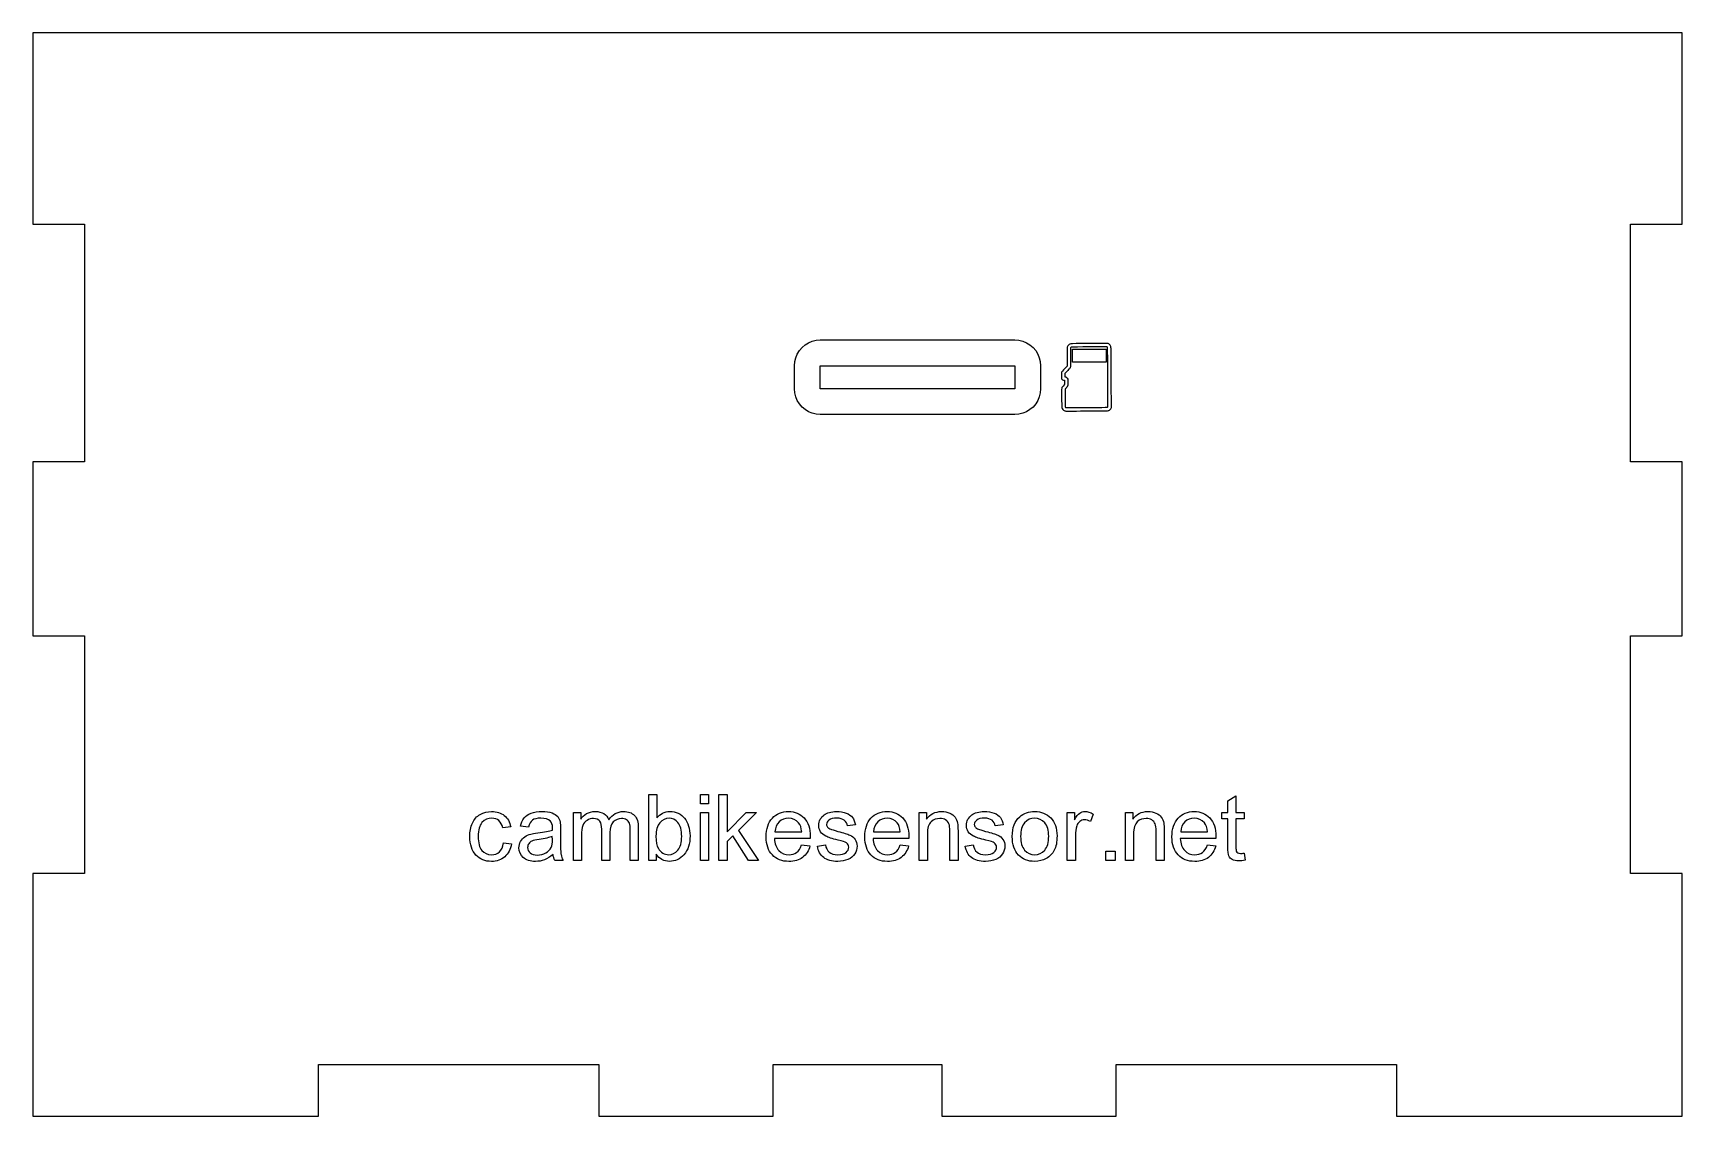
# Model space of a CAD drawing. Extents: x 123.1 to 219.3, y 65.9 to 129.
import ezdxf

# ---------------------------------------------------------------- set-up
doc = ezdxf.new("R2010")
doc.units = 0
doc.layers.get('0').update_dxf_attribs({"linetype": 'CONTINUOUS'})

msp = doc.modelspace()

# ---------------------------------------------------------------- linework, layer by layer
at = {"color": 7}
for p, q in [((139.611819, 129.048251), (123.111941, 129.048251)), ((123.111941, 129.048251), (123.111941, 117.898355)), ((156.261697, 129.048274), (139.611819, 129.048274)), ((139.611819, 129.048274), (139.611819, 129.048251)), ((156.261697, 129.048251), (156.261697, 129.048274)), ((166.111623, 129.048251), (156.261697, 129.048251)), ((176.261549, 129.048274), (166.111623, 129.048274)), ((166.111623, 129.048274), (166.111623, 129.048251)), ((176.261549, 129.048251), (176.261549, 129.048274)), ((186.111475, 129.048251), (176.261549, 129.048251)), ((202.761353, 129.048274), (186.111475, 129.048274)), ((186.111475, 129.048274), (186.111475, 129.048251)), ((202.761353, 129.048251), (202.761353, 129.048274)), ((219.26123, 129.048251), (202.761353, 129.048251)), ((219.26123, 117.898355), (219.26123, 129.048251)), ((123.111941, 117.898355), (126.111919, 117.898355)), ((126.111919, 117.898355), (126.111919, 104.048459)), ((216.261253, 104.048459), (216.261253, 117.898355)), ((216.261253, 117.898355), (219.26123, 117.898355)), ((126.111919, 104.048459), (123.111941, 104.048459)), ((123.111941, 104.048459), (123.111941, 93.898533)), ((219.26123, 104.048459), (216.261253, 104.048459)), ((219.26123, 93.898533), (219.26123, 104.048459)), ((123.111941, 93.898533), (126.111919, 93.898533)), ((126.111919, 93.898533), (126.111919, 80.048637)), ((216.261253, 80.048637), (216.261253, 93.898533)), ((216.261253, 93.898533), (219.26123, 93.898533)), ((126.111919, 80.048637), (123.111941, 80.048637)), ((123.111941, 80.048637), (123.111941, 65.89874)), ((219.26123, 80.048637), (216.261253, 80.048637)), ((219.26123, 65.89874), (219.26123, 80.048637)), ((139.761819, 65.89874), (139.761819, 68.898718)), ((139.761819, 68.898718), (156.111697, 68.898718)), ((156.111697, 68.898718), (156.111697, 65.89874)), ((166.261623, 65.89874), (166.261623, 68.898718)), ((166.261623, 68.898718), (176.111549, 68.898718)), ((176.111549, 68.898718), (176.111549, 65.89874)), ((186.261475, 65.89874), (186.261475, 68.898718)), ((186.261475, 68.898718), (202.611353, 68.898718)), ((202.611353, 68.898718), (202.611353, 65.89874)), ((123.111941, 65.89874), (139.761819, 65.89874)), ((156.111697, 65.89874), (166.261623, 65.89874)), ((176.111549, 65.89874), (186.261475, 65.89874)), ((202.611353, 65.89874), (219.26123, 65.89874))]:
    msp.add_line(p, q, dxfattribs=at)
at = {"color": 3}
for p, q in [((167.798394, 110.530396), (167.951259, 110.709378)), ((167.951259, 110.709378), (168.130241, 110.862243)), ((168.130241, 110.862243), (168.330933, 110.985228)), ((168.330933, 110.985228), (168.548394, 111.075303)), ((168.548394, 111.075303), (168.777268, 111.13025)), ((168.777268, 111.13025), (169.011919, 111.148718)), ((169.011919, 111.148718), (180.361919, 111.148718)), ((180.361919, 111.148718), (180.596571, 111.13025)), ((180.596571, 111.13025), (180.825445, 111.075303)), ((180.825445, 111.075303), (181.042905, 110.985228)), ((181.042905, 110.985228), (181.243597, 110.862243)), ((181.243597, 110.862243), (181.422579, 110.709378)), ((181.422579, 110.709378), (181.575445, 110.530396)), ((167.511919, 109.648718), (167.530387, 109.88337)), ((167.511919, 108.298718), (167.511919, 109.648718)), ((167.530387, 109.88337), (167.585334, 110.112243)), ((167.585334, 110.112243), (167.675409, 110.329704)), ((167.675409, 110.329704), (167.798394, 110.530396)), ((181.575445, 110.530396), (181.698429, 110.329704)), ((181.698429, 110.329704), (181.788504, 110.112243)), ((181.788504, 110.112243), (181.843452, 109.88337)), ((181.843452, 109.88337), (181.861919, 109.648718)), ((181.861919, 109.648718), (181.861919, 108.298718)), ((167.530387, 108.064066), (167.511919, 108.298718)), ((167.585334, 107.835192), (167.530387, 108.064066)), ((167.675409, 107.617732), (167.585334, 107.835192)), ((181.788504, 107.835192), (181.698429, 107.617732)), ((181.843452, 108.064066), (181.788504, 107.835192)), ((181.861919, 108.298718), (181.843452, 108.064066)), ((167.798394, 107.41704), (167.675409, 107.617732)), ((167.951259, 107.238058), (167.798394, 107.41704)), ((168.130241, 107.085192), (167.951259, 107.238058)), ((168.330933, 106.962208), (168.130241, 107.085192)), ((168.548394, 106.872133), (168.330933, 106.962208)), ((168.777268, 106.817185), (168.548394, 106.872133)), ((169.011919, 106.798718), (168.777268, 106.817185)), ((180.361919, 106.798718), (169.011919, 106.798718)), ((180.596571, 106.817185), (180.361919, 106.798718)), ((180.825445, 106.872133), (180.596571, 106.817185)), ((181.042905, 106.962208), (180.825445, 106.872133)), ((181.243597, 107.085192), (181.042905, 106.962208)), ((181.422579, 107.238058), (181.243597, 107.085192)), ((181.575445, 107.41704), (181.422579, 107.238058)), ((181.698429, 107.617732), (181.575445, 107.41704))]:
    msp.add_line(p, q, dxfattribs=at)
at = {"color": 0}
for p, q in [((183.409948, 110.728501), (183.406581, 110.171416)), ((183.431505, 110.772961), (183.409948, 110.728501)), ((183.609665, 110.681174), (183.603208, 109.613122)), ((183.615438, 110.690802), (183.609665, 110.681174)), ((183.624128, 110.701704), (183.615438, 110.690802)), ((183.635135, 110.712554), (183.624128, 110.701704)), ((183.644894, 110.72007), (183.635135, 110.712554)), ((183.646965, 110.721243), (183.644894, 110.72007)), ((183.649139, 110.72196), (183.646965, 110.721243)), ((183.689632, 110.727183), (183.649139, 110.72196)), ((183.802085, 110.732383), (183.689632, 110.727183)), ((183.725647, 110.619084), (185.680671, 110.619084)), ((183.725647, 109.861323), (183.725647, 110.619084)), ((184.005065, 110.736179), (183.802085, 110.732383)), ((184.321251, 110.739355), (184.005065, 110.736179)), ((184.524824, 110.741205), (184.321251, 110.739355)), ((184.746326, 110.742701), (184.524824, 110.741205)), ((184.968674, 110.743809), (184.746326, 110.742701)), ((185.174544, 110.744498), (184.968674, 110.743809)), ((185.3466, 110.744734), (185.174544, 110.744498)), ((185.740392, 110.744151), (185.3466, 110.744734)), ((185.801305, 110.944061), (185.346611, 110.944734)), ((185.680671, 110.619084), (185.680671, 109.861323)), ((185.742129, 110.742589), (185.740392, 110.744151)), ((185.753109, 110.730559), (185.742129, 110.742589)), ((185.76081, 110.720276), (185.753109, 110.730559)), ((185.761422, 110.719215), (185.76081, 110.720276)), ((185.761883, 110.717741), (185.761422, 110.719215)), ((185.764639, 110.707285), (185.761883, 110.717741)), ((185.767003, 110.696593), (185.764639, 110.707285)), ((185.767076, 110.696177), (185.767003, 110.696593)), ((185.767641, 110.682863), (185.767076, 110.696177)), ((185.768907, 110.619671), (185.767641, 110.682863)), ((185.770312, 110.519119), (185.768907, 110.619671)), ((185.831618, 110.925873), (185.801305, 110.944061)), ((183.403212, 109.614331), (183.356059, 109.568525)), ((183.406581, 110.171416), (183.403212, 109.614331)), ((183.603208, 109.613122), (183.600501, 109.581518)), ((185.680671, 109.861323), (183.725647, 109.861323)), ((185.771804, 110.384732), (185.770312, 110.519119)), ((185.773364, 110.218782), (185.771804, 110.384732)), ((185.774974, 110.0234), (185.773364, 110.218782)), ((185.778287, 109.552286), (185.774974, 110.0234)), ((183.199778, 108.812049), (183.255016, 108.80868)), ((183.255016, 108.80868), (183.257036, 108.694164)), ((183.27784, 109.06915), (183.277239, 109.007442)), ((183.277239, 109.007442), (183.332845, 108.992915)), ((183.278938, 109.155807), (183.27784, 109.06915)), ((183.279924, 109.19121), (183.278938, 109.155807)), ((183.324677, 109.242939), (183.279924, 109.19121)), ((183.385433, 109.310231), (183.324677, 109.242939)), ((183.332845, 108.992915), (183.382025, 108.963175)), ((183.382025, 108.963175), (183.420717, 108.920677)), ((183.446627, 109.375608), (183.385433, 109.310231)), ((183.420717, 108.920677), (183.445725, 108.86893)), ((183.445725, 108.86893), (183.454985, 108.812208)), ((183.496903, 109.426514), (183.446627, 109.375608)), ((183.454985, 108.812208), (183.457005, 108.697692)), ((183.457005, 108.697692), (183.457519, 108.659828)), ((183.457537, 108.65684), (183.457489, 108.622415)), ((183.457519, 108.659828), (183.457537, 108.65684)), ((183.542569, 109.470876), (183.496903, 109.426514)), ((183.563497, 109.494713), (183.542569, 109.470876)), ((183.580393, 109.521559), (183.563497, 109.494713)), ((183.592832, 109.550738), (183.580393, 109.521559)), ((183.600501, 109.581518), (183.592832, 109.550738)), ((185.781625, 108.987718), (185.778287, 109.552286)), ((185.784868, 108.345766), (185.781625, 108.987718)), ((183.288079, 108.205065), (183.287855, 108.050309)), ((183.287855, 108.050309), (183.288629, 107.815872)), ((183.28931, 108.286807), (183.288079, 108.205065)), ((183.288629, 107.815872), (183.289403, 107.645184)), ((183.30231, 108.301027), (183.28931, 108.286807)), ((183.324522, 108.324678), (183.30231, 108.301027)), ((183.351937, 108.353732), (183.324522, 108.324678)), ((183.35608, 108.35826), (183.351937, 108.353732)), ((183.37693, 108.381761), (183.35608, 108.35826)), ((183.384085, 108.390293), (183.37693, 108.381761)), ((183.398759, 108.408815), (183.384085, 108.390293)), ((183.403855, 108.415534), (183.398759, 108.408815)), ((183.410957, 108.426), (183.403855, 108.415534)), ((183.420005, 108.440286), (183.410957, 108.426)), ((183.424389, 108.447543), (183.420005, 108.440286)), ((183.428462, 108.45498), (183.424389, 108.447543)), ((183.432215, 108.462583), (183.428462, 108.45498)), ((183.435643, 108.470338), (183.432215, 108.462583)), ((183.438739, 108.478232), (183.435643, 108.470338)), ((183.442711, 108.489026), (183.438739, 108.478232)), ((183.446114, 108.499091), (183.442711, 108.489026)), ((183.448978, 108.509323), (183.446114, 108.499091)), ((183.451294, 108.519692), (183.448978, 108.509323)), ((183.453057, 108.530169), (183.451294, 108.519692)), ((183.45426, 108.540726), (183.453057, 108.530169)), ((183.455375, 108.553519), (183.45426, 108.540726)), ((183.455983, 108.563209), (183.455375, 108.553519)), ((183.456959, 108.58979), (183.455983, 108.563209)), ((183.457489, 108.622415), (183.456959, 108.58979)), ((185.7879, 107.642572), (185.784868, 108.345766)), ((183.289403, 107.645184), (183.290785, 107.492196)), ((183.290785, 107.492196), (183.292576, 107.366758)), ((183.292576, 107.366758), (183.294536, 107.28037)), ((183.294536, 107.28037), (183.295855, 107.253027)), ((183.295855, 107.253027), (183.297728, 107.245001)), ((183.297728, 107.245001), (183.299861, 107.237493)), ((183.299861, 107.237493), (183.305919, 107.227749)), ((183.305919, 107.227749), (183.31557, 107.216612)), ((183.31557, 107.216612), (183.325653, 107.208045)), ((183.325653, 107.208045), (183.328079, 107.206586)), ((183.328079, 107.206586), (183.331695, 107.206315)), ((183.331695, 107.206315), (183.421017, 107.204745)), ((183.421017, 107.204745), (183.586526, 107.204346)), ((183.586526, 107.204346), (183.838581, 107.205232)), ((183.838581, 107.205232), (184.190649, 107.207412)), ((184.190649, 107.207412), (184.485533, 107.209636)), ((184.485533, 107.209636), (184.778755, 107.212118)), ((184.778755, 107.212118), (185.04931, 107.214633)), ((185.04931, 107.214633), (185.276183, 107.216953)), ((185.276183, 107.216953), (185.438373, 107.218851)), ((185.438373, 107.218851), (185.618618, 107.221328)), ((185.618618, 107.221328), (185.727237, 107.223642)), ((185.727237, 107.223642), (185.762765, 107.225452)), ((185.762765, 107.225452), (185.763113, 107.225752)), ((185.763113, 107.225752), (185.77721, 107.240758)), ((185.77721, 107.240758), (185.787591, 107.254291)), ((185.787591, 107.254291), (185.789104, 107.256897)), ((185.789104, 107.256897), (185.7879, 107.642572)), ((185.971732, 107.173127), (185.989245, 107.212197)), ((185.989245, 107.212197), (185.987899, 107.643315)), ((159.010586, 80.804439), (159.010586, 84.650439)), ((159.010586, 84.650439), (159.484586, 84.650439)), ((159.484586, 84.650439), (159.484586, 83.276439)), ((162.026586, 84.110439), (162.026586, 84.650439)), ((162.026586, 84.650439), (162.500586, 84.650439)), ((162.500586, 84.650439), (162.500586, 84.110439)), ((163.104586, 80.804439), (163.104586, 84.650439)), ((163.104586, 84.650439), (163.578586, 84.650439)), ((163.578586, 84.650439), (163.578586, 82.466439)), ((162.500586, 84.110439), (162.026586, 84.110439)), ((192.776586, 84.284439), (193.250586, 84.566439)), ((192.776586, 83.594439), (192.776586, 84.284439)), ((193.250586, 84.566439), (193.250586, 83.594439)), ((150.964586, 82.760439), (150.508586, 82.700439)), ((151.994586, 82.736439), (151.532586, 82.796439)), ((154.620586, 80.804439), (154.620586, 83.594439)), ((154.620586, 83.594439), (155.046586, 83.594439)), ((155.046586, 83.594439), (155.046586, 83.204439)), ((158.406586, 82.718439), (158.406586, 80.804439)), ((162.026586, 80.804439), (162.026586, 83.594439)), ((162.026586, 83.594439), (162.500586, 83.594439)), ((162.500586, 83.594439), (162.500586, 80.804439)), ((163.578586, 82.466439), (164.694586, 83.594439)), ((165.306586, 83.594439), (164.244586, 82.556439)), ((164.694586, 83.594439), (165.306586, 83.594439)), ((171.062586, 82.874439), (170.600586, 82.814439)), ((174.784586, 80.804439), (174.784586, 83.594439)), ((174.784586, 83.594439), (175.210586, 83.594439)), ((175.210586, 83.594439), (175.210586, 83.198439)), ((179.678586, 82.874439), (179.216586, 82.814439)), ((183.418586, 80.804439), (183.418586, 83.594439)), ((183.418586, 83.594439), (183.844586, 83.594439)), ((183.844586, 83.594439), (183.844586, 83.168439)), ((184.930586, 83.504439), (184.762586, 83.072439)), ((186.810586, 80.804439), (186.810586, 83.594439)), ((186.810586, 83.594439), (187.236586, 83.594439)), ((187.236586, 83.594439), (187.236586, 83.198439)), ((192.428586, 83.228439), (192.428586, 83.594439)), ((192.428586, 83.594439), (192.776586, 83.594439)), ((192.776586, 83.228439), (192.428586, 83.228439)), ((192.776586, 81.620439), (192.776586, 83.228439)), ((193.250586, 83.594439), (193.730586, 83.594439)), ((193.730586, 83.228439), (193.250586, 83.228439)), ((193.250586, 83.228439), (193.250586, 81.596439)), ((193.730586, 83.594439), (193.730586, 83.228439)), ((150.544586, 81.824439), (151.006586, 81.764439)), ((153.404586, 82.028439), (153.392586, 82.202439)), ((153.872586, 82.604439), (153.872586, 81.974439)), ((155.094586, 82.250439), (155.094586, 80.804439)), ((156.276586, 80.804439), (156.276586, 82.616439)), ((156.750586, 82.424439), (156.750586, 80.804439)), ((157.932586, 80.804439), (157.932586, 82.562439)), ((163.908586, 82.232439), (163.578586, 81.914439)), ((163.578586, 81.914439), (163.578586, 80.804439)), ((164.832586, 80.804439), (163.908586, 82.232439)), ((164.244586, 82.556439), (165.414586, 80.804439)), ((168.430586, 82.076439), (166.348586, 82.076439)), ((166.372586, 82.466439), (167.932586, 82.466439)), ((174.180586, 82.076439), (172.098586, 82.076439)), ((172.122586, 82.466439), (173.682586, 82.466439)), ((175.258586, 82.328439), (175.258586, 80.804439)), ((176.572586, 80.804439), (176.572586, 82.502439)), ((177.046586, 82.520439), (177.046586, 80.804439)), ((183.892586, 82.262439), (183.892586, 80.804439)), ((187.284586, 82.328439), (187.284586, 80.804439)), ((188.598586, 80.804439), (188.598586, 82.502439)), ((189.072586, 82.520439), (189.072586, 80.804439)), ((192.088586, 82.076439), (190.006586, 82.076439)), ((190.030586, 82.466439), (191.590586, 82.466439)), ((154.016586, 80.804439), (153.530586, 80.804439)), ((155.094586, 80.804439), (154.620586, 80.804439)), ((156.750586, 80.804439), (156.276586, 80.804439)), ((158.406586, 80.804439), (157.932586, 80.804439)), ((159.448586, 80.804439), (159.010586, 80.804439)), ((159.448586, 81.158439), (159.448586, 80.804439)), ((162.500586, 80.804439), (162.026586, 80.804439)), ((163.578586, 80.804439), (163.104586, 80.804439)), ((165.414586, 80.804439), (164.832586, 80.804439)), ((167.926586, 81.704439), (168.412586, 81.644439)), ((168.848586, 81.638439), (169.316586, 81.710439)), ((173.676586, 81.704439), (174.162586, 81.644439)), ((175.258586, 80.804439), (174.784586, 80.804439)), ((177.046586, 80.804439), (176.572586, 80.804439)), ((177.464586, 81.638439), (177.932586, 81.710439)), ((183.892586, 80.804439), (183.418586, 80.804439)), ((185.666586, 80.804439), (185.666586, 81.344439)), ((185.666586, 81.344439), (186.206586, 81.344439)), ((186.206586, 80.804439), (185.666586, 80.804439)), ((186.206586, 81.344439), (186.206586, 80.804439)), ((187.284586, 80.804439), (186.810586, 80.804439)), ((189.072586, 80.804439), (188.598586, 80.804439)), ((191.584586, 81.704439), (192.070586, 81.644439)), ((193.730586, 81.224439), (193.790586, 80.810439))]:
    msp.add_line(p, q, dxfattribs=at)
at = {"color": 4}
for p, q in [((169.011919, 108.298718), (169.011919, 109.648718)), ((169.011919, 109.648718), (180.361919, 109.648718)), ((180.361919, 109.648718), (180.361919, 108.298718)), ((180.361919, 108.298718), (169.011919, 108.298718))]:
    msp.add_line(p, q, dxfattribs=at)
at = {"color": 0}
for points in [[(183.565555, 110.904991), (183.513013, 110.88074), (183.458449, 110.82685), (183.431505, 110.772961)], [(184.319338, 110.939345), (183.683439, 110.933956), (183.622139, 110.930588), (183.565555, 110.904991)], [(185.346611, 110.944734), (185.096697, 110.944734), (184.634593, 110.942713), (184.319338, 110.939345)], [(185.943439, 110.803947), (185.923231, 110.846386), (185.873383, 110.901622), (185.831618, 110.925873)], [(185.966342, 110.717724), (185.962301, 110.745342), (185.952196, 110.784412), (185.943439, 110.803947)], [(185.987899, 107.643315), (185.981162, 109.343536), (185.971732, 110.674612), (185.966342, 110.717724)], [(183.077853, 109.071392), (183.075832, 108.890862), (183.075832, 108.889515), (183.091326, 108.866612)], [(183.096715, 109.281562), (183.079874, 109.25327), (183.079874, 109.251923), (183.077853, 109.071392)], [(183.091326, 108.866612), (183.118944, 108.826194), (183.138479, 108.81609), (183.199778, 108.812049)], [(183.356059, 109.568525), (183.28196, 109.497122), (183.115576, 109.312549), (183.096715, 109.281562)], [(183.257036, 108.694164), (183.258384, 108.631518), (183.257036, 108.570218), (183.255016, 108.558093)], [(183.096715, 108.368805), (183.087957, 108.352638), (183.08661, 108.281234), (183.088631, 107.815088)], [(183.088631, 107.815088), (183.089305, 107.520716), (183.093347, 107.25733), (183.096715, 107.230385)], [(183.178896, 108.461765), (183.139153, 108.420001), (183.102104, 108.378236), (183.096715, 108.368805)], [(183.255016, 108.558093), (183.252321, 108.5426), (183.230765, 108.515655), (183.178896, 108.461765)], [(183.096715, 107.230385), (183.100756, 107.202767), (183.11086, 107.167064), (183.120291, 107.147529)], [(183.120291, 107.147529), (183.154646, 107.080167), (183.220661, 107.024257), (183.282634, 107.009437)], [(183.282634, 107.009437), (183.309579, 107.003374), (183.513687, 107.002701), (184.192023, 107.007416)], [(184.192023, 107.007416), (184.673663, 107.010784), (185.235463, 107.016173), (185.440918, 107.018867)], [(185.440918, 107.018867), (185.810736, 107.023583), (185.815451, 107.024257), (185.845764, 107.039076)], [(185.845764, 107.039076), (185.887529, 107.059285), (185.949502, 107.1253), (185.971732, 107.173127)], [(149.188586, 83.486439), (149.392586, 83.594439), (149.614586, 83.654439), (149.854586, 83.654439)], [(149.854586, 83.654439), (150.154586, 83.654439), (150.400586, 83.576439), (150.592586, 83.420439)], [(152.156586, 83.558439), (152.336586, 83.618439), (152.552586, 83.654439), (152.792586, 83.654439)], [(152.792586, 83.654439), (153.032586, 83.654439), (153.224586, 83.630439), (153.374586, 83.570439)], [(155.394586, 83.528439), (155.538586, 83.612439), (155.700586, 83.654439), (155.892586, 83.654439)], [(155.892586, 83.654439), (156.096586, 83.654439), (156.264586, 83.612439), (156.396586, 83.528439)], [(156.678586, 83.168439), (156.894586, 83.492439), (157.182586, 83.654439), (157.542586, 83.654439)], [(157.542586, 83.654439), (157.818586, 83.654439), (158.028586, 83.582439), (158.184586, 83.426439)], [(159.484586, 83.276439), (159.682586, 83.528439), (159.934586, 83.654439), (160.246586, 83.654439)], [(160.246586, 83.654439), (160.414586, 83.654439), (160.576586, 83.624439), (160.732586, 83.552439)], [(166.222586, 83.264439), (166.462586, 83.522439), (166.780586, 83.654439), (167.164586, 83.654439)], [(167.164586, 83.654439), (167.536586, 83.654439), (167.836586, 83.528439), (168.076586, 83.276439)], [(169.544586, 83.600439), (169.670586, 83.636439), (169.808586, 83.654439), (169.952586, 83.654439)], [(169.952586, 83.654439), (170.168586, 83.654439), (170.366586, 83.624439), (170.534586, 83.558439)], [(171.972586, 83.264439), (172.212586, 83.522439), (172.530586, 83.654439), (172.914586, 83.654439)], [(172.914586, 83.654439), (173.286586, 83.654439), (173.586586, 83.528439), (173.826586, 83.276439)], [(175.210586, 83.198439), (175.414586, 83.498439), (175.708586, 83.654439), (176.098586, 83.654439)], [(176.098586, 83.654439), (176.260586, 83.654439), (176.416586, 83.624439), (176.560586, 83.564439)], [(178.160586, 83.600439), (178.286586, 83.636439), (178.424586, 83.654439), (178.568586, 83.654439)], [(178.568586, 83.654439), (178.784586, 83.654439), (178.982586, 83.624439), (179.150586, 83.558439)], [(180.642586, 83.342439), (180.882586, 83.546439), (181.170586, 83.654439), (181.518586, 83.654439)], [(181.518586, 83.654439), (181.896586, 83.654439), (182.208586, 83.528439), (182.454586, 83.276439)], [(184.144586, 83.558439), (184.234586, 83.618439), (184.336586, 83.654439), (184.444586, 83.654439)], [(184.444586, 83.654439), (184.600586, 83.654439), (184.762586, 83.606439), (184.930586, 83.504439)], [(187.236586, 83.198439), (187.440586, 83.498439), (187.734586, 83.654439), (188.124586, 83.654439)], [(188.124586, 83.654439), (188.286586, 83.654439), (188.442586, 83.624439), (188.586586, 83.564439)], [(189.880586, 83.264439), (190.120586, 83.522439), (190.438586, 83.654439), (190.822586, 83.654439)], [(190.822586, 83.654439), (191.194586, 83.654439), (191.494586, 83.528439), (191.734586, 83.276439)], [(148.582586, 82.190439), (148.582586, 82.490439), (148.630586, 82.748439), (148.732586, 82.976439)], [(148.732586, 82.976439), (148.828586, 83.204439), (148.984586, 83.372439), (149.188586, 83.486439)], [(149.290586, 83.006439), (149.146586, 82.838439), (149.068586, 82.574439), (149.068586, 82.202439)], [(149.872586, 83.264439), (149.632586, 83.264439), (149.440586, 83.180439), (149.290586, 83.006439)], [(150.274586, 83.120439), (150.166586, 83.216439), (150.028586, 83.264439), (149.872586, 83.264439)], [(150.508586, 82.700439), (150.466586, 82.886439), (150.388586, 83.024439), (150.274586, 83.120439)], [(150.592586, 83.420439), (150.784586, 83.264439), (150.904586, 83.048439), (150.964586, 82.760439)], [(151.532586, 82.796439), (151.574586, 82.988439), (151.646586, 83.150439), (151.742586, 83.276439)], [(151.742586, 83.276439), (151.838586, 83.396439), (151.976586, 83.486439), (152.156586, 83.558439)], [(152.228586, 83.150439), (152.126586, 83.072439), (152.048586, 82.934439), (151.994586, 82.736439)], [(152.726586, 83.264439), (152.504586, 83.264439), (152.336586, 83.228439), (152.228586, 83.150439)], [(153.272586, 83.102439), (153.152586, 83.210439), (152.966586, 83.264439), (152.726586, 83.264439)], [(153.404586, 82.700439), (153.404586, 82.892439), (153.362586, 83.024439), (153.272586, 83.102439)], [(153.374586, 83.570439), (153.518586, 83.516439), (153.632586, 83.444439), (153.704586, 83.360439)], [(153.404586, 82.574439), (153.404586, 82.634439), (153.404586, 82.676439), (153.404586, 82.700439)], [(153.704586, 83.360439), (153.770586, 83.276439), (153.818586, 83.168439), (153.848586, 83.036439)], [(153.848586, 83.036439), (153.860586, 82.958439), (153.872586, 82.814439), (153.872586, 82.604439)], [(155.046586, 83.204439), (155.130586, 83.336439), (155.250586, 83.444439), (155.394586, 83.528439)], [(155.172586, 82.832439), (155.124586, 82.700439), (155.094586, 82.508439), (155.094586, 82.250439)], [(155.418586, 83.138439), (155.304586, 83.072439), (155.220586, 82.970439), (155.172586, 82.832439)], [(155.784586, 83.246439), (155.652586, 83.246439), (155.532586, 83.210439), (155.418586, 83.138439)], [(156.162586, 83.090439), (156.090586, 83.192439), (155.964586, 83.246439), (155.784586, 83.246439)], [(156.276586, 82.616439), (156.276586, 82.820439), (156.240586, 82.982439), (156.162586, 83.090439)], [(156.396586, 83.528439), (156.528586, 83.444439), (156.618586, 83.324439), (156.678586, 83.168439)], [(156.942586, 83.048439), (156.816586, 82.922439), (156.750586, 82.712439), (156.750586, 82.424439)], [(157.434586, 83.246439), (157.242586, 83.246439), (157.074586, 83.180439), (156.942586, 83.048439)], [(157.716586, 83.168439), (157.638586, 83.216439), (157.542586, 83.246439), (157.434586, 83.246439)], [(157.884586, 82.970439), (157.860586, 83.054439), (157.800586, 83.120439), (157.716586, 83.168439)], [(157.932586, 82.562439), (157.932586, 82.748439), (157.920586, 82.886439), (157.884586, 82.970439)], [(158.184586, 83.426439), (158.328586, 83.270439), (158.406586, 83.036439), (158.406586, 82.718439)], [(159.664586, 82.994439), (159.514586, 82.820439), (159.436586, 82.562439), (159.436586, 82.220439)], [(160.198586, 83.264439), (159.994586, 83.264439), (159.814586, 83.174439), (159.664586, 82.994439)], [(160.720586, 83.006439), (160.576586, 83.174439), (160.402586, 83.264439), (160.198586, 83.264439)], [(160.936586, 82.202439), (160.936586, 82.562439), (160.864586, 82.832439), (160.720586, 83.006439)], [(160.732586, 83.552439), (160.882586, 83.480439), (161.008586, 83.384439), (161.104586, 83.258439)], [(161.104586, 83.258439), (161.200586, 83.138439), (161.278586, 82.988439), (161.338586, 82.808439)], [(161.338586, 82.808439), (161.392586, 82.634439), (161.422586, 82.442439), (161.422586, 82.238439)], [(165.862586, 82.178439), (165.862586, 82.646439), (165.982586, 83.006439), (166.222586, 83.264439)], [(166.618586, 83.048439), (166.474586, 82.904439), (166.390586, 82.712439), (166.372586, 82.466439)], [(167.164586, 83.264439), (166.948586, 83.264439), (166.768586, 83.192439), (166.618586, 83.048439)], [(167.752586, 82.994439), (167.602586, 83.174439), (167.404586, 83.264439), (167.164586, 83.264439)], [(167.932586, 82.466439), (167.914586, 82.694439), (167.854586, 82.874439), (167.752586, 82.994439)], [(168.076586, 83.276439), (168.310586, 83.024439), (168.430586, 82.664439), (168.430586, 82.202439)], [(168.926586, 82.850439), (168.926586, 82.970439), (168.950586, 83.090439), (169.010586, 83.198439)], [(169.028586, 82.478439), (168.962586, 82.586439), (168.926586, 82.712439), (168.926586, 82.850439)], [(169.010586, 83.198439), (169.070586, 83.300439), (169.148586, 83.390439), (169.244586, 83.462439)], [(169.244586, 83.462439), (169.316586, 83.510439), (169.412586, 83.558439), (169.544586, 83.600439)], [(169.520586, 83.156439), (169.430586, 83.084439), (169.382586, 83.000439), (169.382586, 82.904439)], [(169.382586, 82.904439), (169.382586, 82.844439), (169.400586, 82.790439), (169.442586, 82.742439)], [(169.442586, 82.742439), (169.478586, 82.694439), (169.538586, 82.652439), (169.622586, 82.616439)], [(169.988586, 83.264439), (169.772586, 83.264439), (169.616586, 83.228439), (169.520586, 83.156439)], [(170.414586, 83.144439), (170.318586, 83.222439), (170.174586, 83.264439), (169.988586, 83.264439)], [(170.600586, 82.814439), (170.582586, 82.952439), (170.522586, 83.060439), (170.414586, 83.144439)], [(170.534586, 83.558439), (170.696586, 83.498439), (170.816586, 83.414439), (170.900586, 83.306439)], [(170.900586, 83.306439), (170.978586, 83.198439), (171.032586, 83.054439), (171.062586, 82.874439)], [(171.612586, 82.178439), (171.612586, 82.646439), (171.732586, 83.006439), (171.972586, 83.264439)], [(172.368586, 83.048439), (172.224586, 82.904439), (172.140586, 82.712439), (172.122586, 82.466439)], [(172.914586, 83.264439), (172.698586, 83.264439), (172.518586, 83.192439), (172.368586, 83.048439)], [(173.502586, 82.994439), (173.352586, 83.174439), (173.154586, 83.264439), (172.914586, 83.264439)], [(173.682586, 82.466439), (173.664586, 82.694439), (173.604586, 82.874439), (173.502586, 82.994439)], [(173.826586, 83.276439), (174.060586, 83.024439), (174.180586, 82.664439), (174.180586, 82.202439)], [(175.474586, 83.054439), (175.330586, 82.928439), (175.258586, 82.688439), (175.258586, 82.328439)], [(175.996586, 83.246439), (175.798586, 83.246439), (175.624586, 83.186439), (175.474586, 83.054439)], [(176.320586, 83.162439), (176.230586, 83.216439), (176.122586, 83.246439), (175.996586, 83.246439)], [(176.518586, 82.934439), (176.482586, 83.030439), (176.416586, 83.102439), (176.320586, 83.162439)], [(176.572586, 82.502439), (176.572586, 82.694439), (176.554586, 82.838439), (176.518586, 82.934439)], [(176.560586, 83.564439), (176.698586, 83.504439), (176.800586, 83.426439), (176.872586, 83.324439)], [(176.872586, 83.324439), (176.944586, 83.228439), (176.992586, 83.114439), (177.022586, 82.976439)], [(177.022586, 82.976439), (177.034586, 82.892439), (177.046586, 82.736439), (177.046586, 82.520439)], [(177.542586, 82.850439), (177.542586, 82.970439), (177.566586, 83.090439), (177.626586, 83.198439)], [(177.644586, 82.478439), (177.578586, 82.586439), (177.542586, 82.712439), (177.542586, 82.850439)], [(177.626586, 83.198439), (177.686586, 83.300439), (177.764586, 83.390439), (177.860586, 83.462439)], [(177.860586, 83.462439), (177.932586, 83.510439), (178.028586, 83.558439), (178.160586, 83.600439)], [(178.136586, 83.156439), (178.046586, 83.084439), (177.998586, 83.000439), (177.998586, 82.904439)], [(177.998586, 82.904439), (177.998586, 82.844439), (178.016586, 82.790439), (178.058586, 82.742439)], [(178.058586, 82.742439), (178.094586, 82.694439), (178.154586, 82.652439), (178.238586, 82.616439)], [(178.604586, 83.264439), (178.388586, 83.264439), (178.232586, 83.228439), (178.136586, 83.156439)], [(179.030586, 83.144439), (178.934586, 83.222439), (178.790586, 83.264439), (178.604586, 83.264439)], [(179.216586, 82.814439), (179.198586, 82.952439), (179.138586, 83.060439), (179.030586, 83.144439)], [(179.150586, 83.558439), (179.312586, 83.498439), (179.432586, 83.414439), (179.516586, 83.306439)], [(179.516586, 83.306439), (179.594586, 83.198439), (179.648586, 83.054439), (179.678586, 82.874439)], [(180.210586, 82.202439), (180.210586, 82.712439), (180.354586, 83.090439), (180.642586, 83.342439)], [(180.930586, 83.000439), (180.774586, 82.826439), (180.696586, 82.562439), (180.696586, 82.202439)], [(181.518586, 83.264439), (181.284586, 83.264439), (181.086586, 83.180439), (180.930586, 83.000439)], [(182.100586, 83.000439), (181.944586, 83.174439), (181.752586, 83.264439), (181.518586, 83.264439)], [(182.334586, 82.214439), (182.334586, 82.556439), (182.256586, 82.820439), (182.100586, 83.000439)], [(182.454586, 83.276439), (182.694586, 83.030439), (182.820586, 82.682439), (182.820586, 82.238439)], [(183.844586, 83.168439), (183.952586, 83.366439), (184.048586, 83.498439), (184.144586, 83.558439)], [(183.970586, 82.814439), (183.922586, 82.646439), (183.892586, 82.466439), (183.892586, 82.262439)], [(184.144586, 83.072439), (184.066586, 83.012439), (184.006586, 82.928439), (183.970586, 82.814439)], [(184.420586, 83.168439), (184.318586, 83.168439), (184.228586, 83.138439), (184.144586, 83.072439)], [(184.762586, 83.072439), (184.654586, 83.132439), (184.540586, 83.168439), (184.420586, 83.168439)], [(187.500586, 83.054439), (187.356586, 82.928439), (187.284586, 82.688439), (187.284586, 82.328439)], [(188.022586, 83.246439), (187.824586, 83.246439), (187.650586, 83.186439), (187.500586, 83.054439)], [(188.346586, 83.162439), (188.256586, 83.216439), (188.148586, 83.246439), (188.022586, 83.246439)], [(188.544586, 82.934439), (188.508586, 83.030439), (188.442586, 83.102439), (188.346586, 83.162439)], [(188.598586, 82.502439), (188.598586, 82.694439), (188.580586, 82.838439), (188.544586, 82.934439)], [(188.586586, 83.564439), (188.724586, 83.504439), (188.826586, 83.426439), (188.898586, 83.324439)], [(188.898586, 83.324439), (188.970586, 83.228439), (189.018586, 83.114439), (189.048586, 82.976439)], [(189.048586, 82.976439), (189.060586, 82.892439), (189.072586, 82.736439), (189.072586, 82.520439)], [(189.520586, 82.178439), (189.520586, 82.646439), (189.640586, 83.006439), (189.880586, 83.264439)], [(190.276586, 83.048439), (190.132586, 82.904439), (190.048586, 82.712439), (190.030586, 82.466439)], [(190.822586, 83.264439), (190.606586, 83.264439), (190.426586, 83.192439), (190.276586, 83.048439)], [(191.410586, 82.994439), (191.260586, 83.174439), (191.062586, 83.264439), (190.822586, 83.264439)], [(191.590586, 82.466439), (191.572586, 82.694439), (191.512586, 82.874439), (191.410586, 82.994439)], [(191.734586, 83.276439), (191.968586, 83.024439), (192.088586, 82.664439), (192.088586, 82.202439)], [(148.930586, 81.116439), (148.702586, 81.368439), (148.582586, 81.722439), (148.582586, 82.190439)], [(149.068586, 82.202439), (149.068586, 81.830439), (149.140586, 81.560439), (149.284586, 81.386439)], [(150.310586, 81.302439), (150.430586, 81.410439), (150.508586, 81.584439), (150.544586, 81.824439)], [(151.006586, 81.764439), (150.958586, 81.446439), (150.826586, 81.194439), (150.616586, 81.014439)], [(151.448586, 81.542439), (151.448586, 81.674439), (151.478586, 81.800439), (151.544586, 81.914439)], [(151.544586, 81.914439), (151.604586, 82.022439), (151.682586, 82.112439), (151.790586, 82.184439)], [(151.790586, 82.184439), (151.886586, 82.250439), (152.000586, 82.304439), (152.132586, 82.340439)], [(152.018586, 81.776439), (151.976586, 81.716439), (151.952586, 81.638439), (151.952586, 81.554439)], [(152.204586, 81.932439), (152.126586, 81.896439), (152.066586, 81.848439), (152.018586, 81.776439)], [(152.132586, 82.340439), (152.222586, 82.364439), (152.360586, 82.388439), (152.552586, 82.412439)], [(152.618586, 82.022439), (152.426586, 81.998439), (152.288586, 81.968439), (152.204586, 81.932439)], [(152.552586, 82.412439), (152.936586, 82.454439), (153.218586, 82.508439), (153.404586, 82.574439)], [(153.392586, 82.202439), (153.224586, 82.136439), (152.966586, 82.076439), (152.618586, 82.022439)], [(153.326586, 81.560439), (153.374586, 81.668439), (153.404586, 81.824439), (153.404586, 82.028439)], [(153.872586, 81.974439), (153.872586, 81.542439), (153.878586, 81.260439), (153.902586, 81.140439)], [(159.436586, 82.220439), (159.436586, 81.890439), (159.478586, 81.650439), (159.574586, 81.500439)], [(160.708586, 81.404439), (160.858586, 81.578439), (160.936586, 81.842439), (160.936586, 82.202439)], [(161.422586, 82.238439), (161.422586, 81.764439), (161.308586, 81.398439), (161.068586, 81.134439)], [(166.222586, 81.122439), (165.982586, 81.368439), (165.862586, 81.722439), (165.862586, 82.178439)], [(166.348586, 82.076439), (166.360586, 81.776439), (166.450586, 81.542439), (166.606586, 81.374439)], [(168.430586, 82.202439), (168.430586, 82.178439), (168.430586, 82.136439), (168.430586, 82.076439)], [(169.334586, 82.214439), (169.202586, 82.274439), (169.100586, 82.364439), (169.028586, 82.478439)], [(170.054586, 81.986439), (169.706586, 82.070439), (169.466586, 82.148439), (169.334586, 82.214439)], [(169.622586, 82.616439), (169.670586, 82.604439), (169.808586, 82.562439), (170.042586, 82.496439)], [(170.042586, 82.496439), (170.378586, 82.412439), (170.612586, 82.340439), (170.744586, 82.280439)], [(170.540586, 81.824439), (170.480586, 81.866439), (170.318586, 81.920439), (170.054586, 81.986439)], [(170.678586, 81.578439), (170.678586, 81.680439), (170.636586, 81.764439), (170.540586, 81.824439)], [(170.744586, 82.280439), (170.876586, 82.220439), (170.978586, 82.136439), (171.050586, 82.028439)], [(171.050586, 82.028439), (171.122586, 81.920439), (171.164586, 81.788439), (171.164586, 81.626439)], [(171.972586, 81.122439), (171.732586, 81.368439), (171.612586, 81.722439), (171.612586, 82.178439)], [(172.098586, 82.076439), (172.110586, 81.776439), (172.200586, 81.542439), (172.356586, 81.374439)], [(174.180586, 82.202439), (174.180586, 82.178439), (174.180586, 82.136439), (174.180586, 82.076439)], [(177.950586, 82.214439), (177.818586, 82.274439), (177.716586, 82.364439), (177.644586, 82.478439)], [(178.670586, 81.986439), (178.322586, 82.070439), (178.082586, 82.148439), (177.950586, 82.214439)], [(178.238586, 82.616439), (178.286586, 82.604439), (178.424586, 82.562439), (178.658586, 82.496439)], [(178.658586, 82.496439), (178.994586, 82.412439), (179.228586, 82.340439), (179.360586, 82.280439)], [(179.156586, 81.824439), (179.096586, 81.866439), (178.934586, 81.920439), (178.670586, 81.986439)], [(179.294586, 81.578439), (179.294586, 81.680439), (179.252586, 81.764439), (179.156586, 81.824439)], [(179.360586, 82.280439), (179.492586, 82.220439), (179.594586, 82.136439), (179.666586, 82.028439)], [(179.666586, 82.028439), (179.738586, 81.920439), (179.780586, 81.788439), (179.780586, 81.626439)], [(180.570586, 81.116439), (180.330586, 81.368439), (180.210586, 81.728439), (180.210586, 82.202439)], [(180.696586, 82.202439), (180.696586, 81.848439), (180.774586, 81.578439), (180.930586, 81.398439)], [(182.100586, 81.404439), (182.256586, 81.578439), (182.334586, 81.848439), (182.334586, 82.214439)], [(182.820586, 82.238439), (182.820586, 81.878439), (182.766586, 81.596439), (182.658586, 81.392439)], [(189.880586, 81.122439), (189.640586, 81.368439), (189.520586, 81.722439), (189.520586, 82.178439)], [(190.006586, 82.076439), (190.018586, 81.776439), (190.108586, 81.542439), (190.264586, 81.374439)], [(192.088586, 82.202439), (192.088586, 82.178439), (192.088586, 82.136439), (192.088586, 82.076439)], [(149.848586, 80.744439), (149.470586, 80.744439), (149.164586, 80.864439), (148.930586, 81.116439)], [(149.284586, 81.386439), (149.428586, 81.218439), (149.614586, 81.134439), (149.842586, 81.134439)], [(149.842586, 81.134439), (150.028586, 81.134439), (150.184586, 81.188439), (150.310586, 81.302439)], [(150.616586, 81.014439), (150.412586, 80.834439), (150.154586, 80.744439), (149.848586, 80.744439)], [(151.694586, 80.966439), (151.532586, 81.116439), (151.448586, 81.308439), (151.448586, 81.542439)], [(152.408586, 80.744439), (152.102586, 80.744439), (151.862586, 80.816439), (151.694586, 80.966439)], [(151.952586, 81.554439), (151.952586, 81.434439), (152.000586, 81.326439), (152.096586, 81.242439)], [(152.096586, 81.242439), (152.192586, 81.158439), (152.330586, 81.116439), (152.522586, 81.116439)], [(152.930586, 80.834439), (152.774586, 80.774439), (152.600586, 80.744439), (152.408586, 80.744439)], [(152.522586, 81.116439), (152.702586, 81.116439), (152.864586, 81.152439), (153.008586, 81.236439)], [(153.434586, 81.152439), (153.266586, 81.008439), (153.098586, 80.900439), (152.930586, 80.834439)], [(153.008586, 81.236439), (153.152586, 81.314439), (153.254586, 81.422439), (153.326586, 81.560439)], [(153.530586, 80.804439), (153.482586, 80.900439), (153.452586, 81.020439), (153.434586, 81.152439)], [(153.902586, 81.140439), (153.920586, 81.026439), (153.956586, 80.912439), (154.016586, 80.804439)], [(160.222586, 80.744439), (159.898586, 80.744439), (159.640586, 80.882439), (159.448586, 81.158439)], [(159.574586, 81.500439), (159.718586, 81.260439), (159.922586, 81.134439), (160.174586, 81.134439)], [(160.174586, 81.134439), (160.378586, 81.134439), (160.558586, 81.224439), (160.708586, 81.404439)], [(161.068586, 81.134439), (160.834586, 80.876439), (160.552586, 80.744439), (160.222586, 80.744439)], [(167.188586, 80.744439), (166.780586, 80.744439), (166.462586, 80.870439), (166.222586, 81.122439)], [(166.606586, 81.374439), (166.762586, 81.218439), (166.954586, 81.134439), (167.194586, 81.134439)], [(167.986586, 80.978439), (167.782586, 80.822439), (167.512586, 80.744439), (167.188586, 80.744439)], [(167.194586, 81.134439), (167.362586, 81.134439), (167.512586, 81.176439), (167.638586, 81.272439)], [(167.638586, 81.272439), (167.758586, 81.356439), (167.854586, 81.500439), (167.926586, 81.704439)], [(168.412586, 81.644439), (168.340586, 81.362439), (168.196586, 81.140439), (167.986586, 80.978439)], [(169.214586, 80.972439), (169.022586, 81.116439), (168.902586, 81.338439), (168.848586, 81.638439)], [(170.042586, 80.744439), (169.682586, 80.744439), (169.406586, 80.816439), (169.214586, 80.972439)], [(169.316586, 81.710439), (169.340586, 81.530439), (169.418586, 81.386439), (169.538586, 81.284439)], [(169.538586, 81.284439), (169.652586, 81.188439), (169.820586, 81.134439), (170.036586, 81.134439)], [(170.036586, 81.134439), (170.252586, 81.134439), (170.414586, 81.176439), (170.522586, 81.266439)], [(170.630586, 80.858439), (170.456586, 80.786439), (170.258586, 80.744439), (170.042586, 80.744439)], [(170.522586, 81.266439), (170.624586, 81.350439), (170.678586, 81.458439), (170.678586, 81.578439)], [(171.026586, 81.182439), (170.936586, 81.044439), (170.804586, 80.936439), (170.630586, 80.858439)], [(171.164586, 81.626439), (171.164586, 81.470439), (171.122586, 81.326439), (171.026586, 81.182439)], [(172.938586, 80.744439), (172.530586, 80.744439), (172.212586, 80.870439), (171.972586, 81.122439)], [(172.356586, 81.374439), (172.512586, 81.218439), (172.704586, 81.134439), (172.944586, 81.134439)], [(173.736586, 80.978439), (173.532586, 80.822439), (173.262586, 80.744439), (172.938586, 80.744439)], [(172.944586, 81.134439), (173.112586, 81.134439), (173.262586, 81.176439), (173.388586, 81.272439)], [(173.388586, 81.272439), (173.508586, 81.356439), (173.604586, 81.500439), (173.676586, 81.704439)], [(174.162586, 81.644439), (174.090586, 81.362439), (173.946586, 81.140439), (173.736586, 80.978439)], [(177.830586, 80.972439), (177.638586, 81.116439), (177.518586, 81.338439), (177.464586, 81.638439)], [(178.658586, 80.744439), (178.298586, 80.744439), (178.022586, 80.816439), (177.830586, 80.972439)], [(177.932586, 81.710439), (177.956586, 81.530439), (178.034586, 81.386439), (178.154586, 81.284439)], [(178.154586, 81.284439), (178.268586, 81.188439), (178.436586, 81.134439), (178.652586, 81.134439)], [(178.652586, 81.134439), (178.868586, 81.134439), (179.030586, 81.176439), (179.138586, 81.266439)], [(179.246586, 80.858439), (179.072586, 80.786439), (178.874586, 80.744439), (178.658586, 80.744439)], [(179.138586, 81.266439), (179.240586, 81.350439), (179.294586, 81.458439), (179.294586, 81.578439)], [(179.642586, 81.182439), (179.552586, 81.044439), (179.420586, 80.936439), (179.246586, 80.858439)], [(179.780586, 81.626439), (179.780586, 81.470439), (179.738586, 81.326439), (179.642586, 81.182439)], [(181.518586, 80.744439), (181.128586, 80.744439), (180.810586, 80.864439), (180.570586, 81.116439)], [(180.930586, 81.398439), (181.086586, 81.224439), (181.278586, 81.134439), (181.518586, 81.134439)], [(181.518586, 81.134439), (181.746586, 81.134439), (181.944586, 81.224439), (182.100586, 81.404439)], [(182.190586, 80.912439), (181.986586, 80.804439), (181.758586, 80.744439), (181.518586, 80.744439)], [(182.658586, 81.392439), (182.550586, 81.188439), (182.394586, 81.032439), (182.190586, 80.912439)], [(190.846586, 80.744439), (190.438586, 80.744439), (190.120586, 80.870439), (189.880586, 81.122439)], [(190.264586, 81.374439), (190.420586, 81.218439), (190.612586, 81.134439), (190.852586, 81.134439)], [(191.644586, 80.978439), (191.440586, 80.822439), (191.170586, 80.744439), (190.846586, 80.744439)], [(190.852586, 81.134439), (191.020586, 81.134439), (191.170586, 81.176439), (191.296586, 81.272439)], [(191.296586, 81.272439), (191.416586, 81.356439), (191.512586, 81.500439), (191.584586, 81.704439)], [(192.070586, 81.644439), (191.998586, 81.362439), (191.854586, 81.140439), (191.644586, 80.978439)], [(192.836586, 81.062439), (192.800586, 81.146439), (192.776586, 81.332439), (192.776586, 81.620439)], [(193.034586, 80.852439), (192.938586, 80.900439), (192.872586, 80.972439), (192.836586, 81.062439)], [(193.430586, 80.768439), (193.262586, 80.768439), (193.130586, 80.792439), (193.034586, 80.852439)], [(193.250586, 81.596439), (193.250586, 81.464439), (193.256586, 81.374439), (193.274586, 81.332439)], [(193.274586, 81.332439), (193.286586, 81.296439), (193.316586, 81.266439), (193.358586, 81.242439)], [(193.358586, 81.242439), (193.394586, 81.218439), (193.448586, 81.206439), (193.520586, 81.206439)], [(193.790586, 80.810439), (193.658586, 80.786439), (193.538586, 80.768439), (193.430586, 80.768439)], [(193.520586, 81.206439), (193.568586, 81.206439), (193.640586, 81.212439), (193.730586, 81.224439)]]:
    msp.add_open_spline(points, degree=3, dxfattribs=at)

doc.saveas('drawing.dxf')
